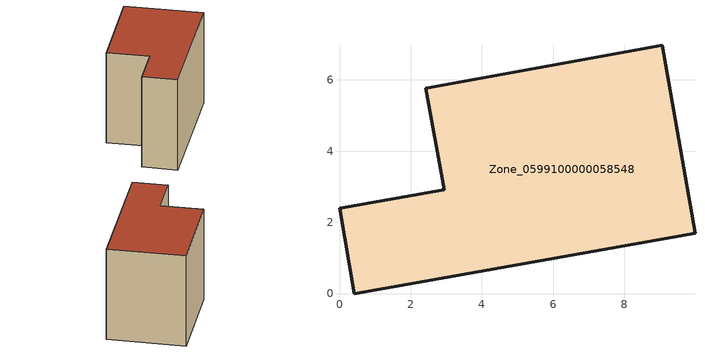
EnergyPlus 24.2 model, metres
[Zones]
Zone_0599100000058548
 floor ground (C_G): 0,2.39 2.94,2.91 2.43,5.77 9.06,6.97 9.98,1.7 0.42,0 z0
 wall outside (C_F): 2.94,2.91 0,2.39 0.42,0 9.98,1.7 9.06,6.97 2.43,5.77 2.94,2.91 z0:6.74
 roof outside (C_R): 9.06,6.97 2.43,5.77 2.94,2.91 0,2.39 0.42,0 9.98,1.7 z6.74
[BUILDING]
Pand.0599100000058548: North Axis=0; Terrain=City; Loads Convergence Tolerance Value=0.04; Temperature Convergence Tolerance Value=0.4; Solar Distribution=FullExterior; Maximum Number of Warmup Days=25; Minimum Number of Warmup Days=1
[Site:Location]
Rotterdam.The.Hague.AP_ZH_NLD Design_Conditions: Latitude=51.96; Longitude=4.45; Time Zone=1; Elevation=-4.5
[SITE:GROUNDTEMPERATURE:BUILDINGSURFACE]
18, 18, 18, 18, 18, 18, 18, 18, 18, 18, 18, 18
[MATERIAL] Thermal Absorptance=0.9; Solar Absorptance=0.7; Visible Absorptance=0.7
Name | Roughness | Thickness | Conductivity | Density | Specific Heat
G.TI.1946 | MediumSmooth | 0.15 | 1 | 540 | 1210
F.TI.1946 | Rough | 0.3 | 0.857143 | 1920 | 840
R.TI.1946 | MediumRough | 0.2 | 0.1 | 1500 | 1000
[CONSTRUCTION]
C_G: G.TI.1946
C_F: F.TI.1946
C_R: R.TI.1946
[ZONE]
Zone_0599100000058548: Type=1; Multiplier=1; Ceiling Height=Autocalculate; Volume=Autocalculate; Floor Area=autocalculate; Part of Total Floor Area=Yes
[ZONEINFILTRATION:DESIGNFLOWRATE]
Infil_Zone_0599100000058548: Zone or ZoneList or Space or SpaceList=Zone_0599100000058548; Schedule=AlwaysOn; Design Flow Rate Calculation Method=Flow/Area; Flow Rate per Floor Area=0.003; Constant Term Coefficient=1; Temperature Term Coefficient=0; Velocity Term Coefficient=0; Velocity Squared Term Coefficient=0
[HVACTEMPLATE:ZONE:IDEALLOADSAIRSYSTEM]
Zone_0599100000058548: Maximum Heating Supply Air Temperature=50; Minimum Cooling Supply Air Temperature=13; Maximum Heating Supply Air Humidity Ratio=0.0156; Minimum Cooling Supply Air Humidity Ratio=0.0077; Heating Limit=NoLimit; Cooling Limit=NoLimit; Dehumidification Control Type=ConstantSensibleHeatRatio; Cooling Sensible Heat Ratio=0.7; Dehumidification Setpoint=60; Humidification Control Type=None; Humidification Setpoint=30; Outdoor Air Method=None; Outdoor Air Flow Rate per Person=0.00944; Outdoor Air Flow Rate per Zone Floor Area=0; Outdoor Air Flow Rate per Zone=0; Demand Controlled Ventilation Type=None; Outdoor Air Economizer Type=NoEconomizer; Heat Recovery Type=None; Sensible Heat Recovery Effectiveness=0.7; Latent Heat Recovery Effectiveness=0.65
[ZONECONTROL:THERMOSTAT]
ThermostatControl_Zone_0599100000058548: Zone or ZoneList=Zone_0599100000058548; Control Type Schedule=DualSetpointControlType; Control 1=Thermostat_Zone_0599100000058548; Temperature Difference Between Cutout And Setpoint=0
[THERMOSTATSETPOINT:DUALSETPOINT]
Thermostat_Zone_0599100000058548: Heating Setpoint Temperature Schedule=HeatingSetpoint_Zone_0599100000058548; Cooling Setpoint Temperature Schedule=CoolingSetpoint_Zone_0599100000058548
[SCHEDULE:COMPACT]
HeatingSetpoint_Zone_0599100000058548: Through: 12/31, For: AllDays, Until: 24:00, 21
CoolingSetpoint_Zone_0599100000058548: Through: 12/31, For: AllDays, Until: 24:00, 24
DualSetpointControlType: Through: 12/31, For: AllDays, Until: 24:00, 4
AlwaysOn: Through: 12/31, For: AllDays, Until: 24:00, 1
